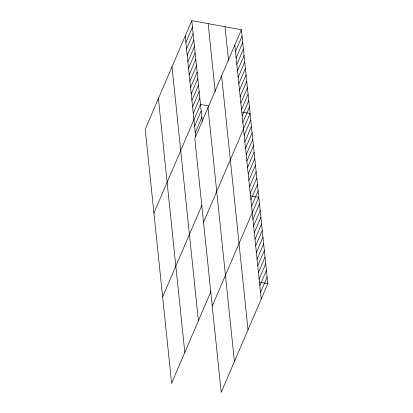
<?xml version="1.0" encoding="UTF-8"?>
<svg xmlns="http://www.w3.org/2000/svg" width="413" height="413" viewBox="0 0 413 413"><rect width="100%" height="100%" fill="white"/><g stroke="black" fill="none" stroke-linecap="round" stroke-linejoin="round"><path stroke-width="0.62" d="M241.388 29.741L194.812 138.412L221.218 392.35L267.794 283.679L241.388 29.741L191.782 20.65L145.206 129.321L171.612 383.259L210.888 291.624M185.865 42.456L192.448 27.098M186.537 48.899L193.119 33.541M187.208 55.347L193.79 39.989M187.879 61.79L194.461 46.437M188.55 68.238L195.132 52.879M189.221 74.686L195.803 59.327M189.892 81.129L196.474 65.77M190.558 87.577L197.14 72.218M191.229 94.025L197.812 78.666M191.9 100.467L198.483 85.109M192.572 106.915L199.154 91.557M193.243 113.363L199.825 98.005M153.92 213.118L200.496 104.448L208.679 105.95M194.585 126.254L201.167 110.896M195.251 132.702L201.838 117.344M235.472 51.548L242.054 36.189M236.143 57.99L242.725 42.632M236.814 64.438L243.396 49.08M237.485 70.886L244.068 55.528M238.156 77.329L244.739 61.971M238.828 83.777L245.41 68.419M239.499 90.22L246.081 74.867M240.165 96.668L246.752 81.309M240.836 103.116L247.418 87.757M241.507 109.559L248.089 94.205M162.634 296.921L201.911 205.287M242.178 116.007L248.76 100.648M242.849 122.454L249.431 107.096M203.526 222.209L250.102 113.539L241.915 112.042M244.191 135.345L250.774 119.987M244.863 141.793L251.445 126.435M245.529 148.236L252.111 132.878M246.2 154.684L252.782 139.326M246.871 161.132L253.453 145.774M247.542 167.575L254.124 152.216M248.213 174.023L254.795 158.664M248.884 180.466L255.466 165.112M249.555 186.913L256.137 171.555M250.221 193.361L256.803 178.003M250.892 199.804L257.475 184.451M251.563 206.252L258.146 190.894M212.241 306.012L258.817 197.342L250.634 195.839M252.926 219.339L259.509 203.981M253.618 225.983L260.2 210.625M254.305 232.622L260.887 217.264M254.997 239.266L261.579 223.908M255.688 245.905L262.27 230.547M256.38 252.549L262.962 237.191M257.072 259.188L263.654 243.83M257.758 265.833L264.341 250.474M258.45 272.472L265.032 257.113M259.142 279.111L265.724 263.757M259.834 285.755L266.416 270.396M260.526 292.394L267.108 277.04M259.612 282.177L267.794 283.679M234.806 45.1L261.212 299.038M225.018 26.742L228.549 60.732M221.605 75.894L248.017 329.832M208.152 23.649L215.219 91.629M208.007 107.617L234.419 361.556M191.782 20.65L202.262 121.443M185.2 36.008L195.679 136.801M171.999 66.803L198.41 320.741M158.401 98.526L184.812 352.465"/></g></svg>
